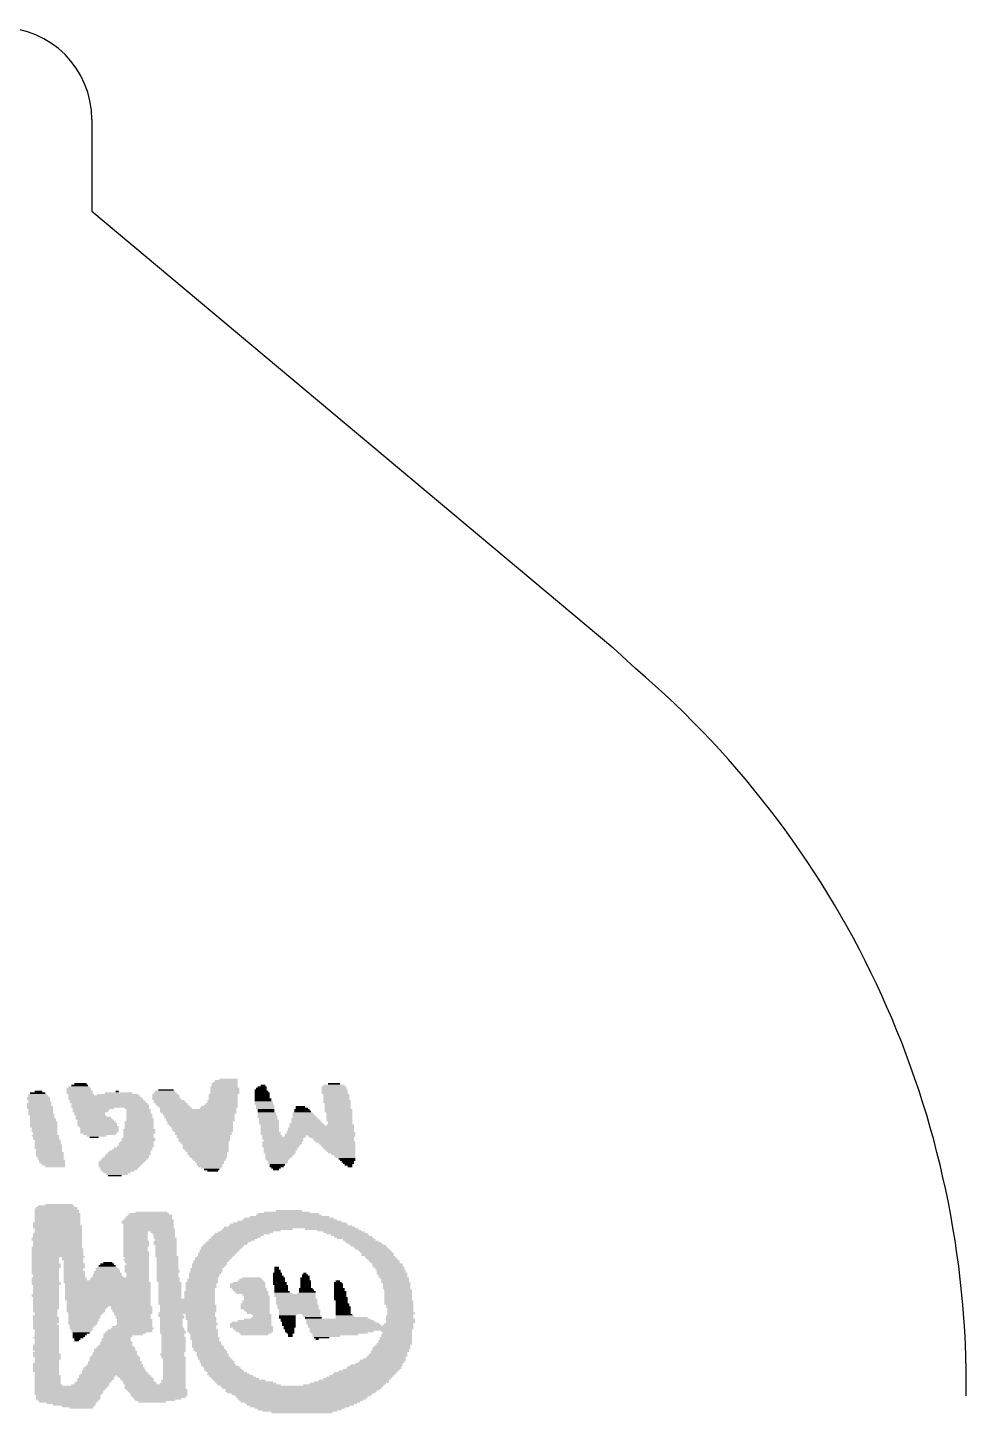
# Model space of a CAD drawing. Extents: x -26.8 to 26.8, y -41.5 to 38.1.
# Drawn here: x 0.76 to 26.77, y -0.28 to 38.1 of the extents above; entities that cross this region are included whole.
import ezdxf

# ---------------------------------------------------------------- set-up
doc = ezdxf.new("R2010")
doc.units = 0
doc.layers.add('21', color=7, linetype='CONTINUOUS')
doc.layers.add('22', color=40, linetype='CONTINUOUS')

# ---------------------------------------------------------------- blocks, each defined once
blk = doc.blocks.new('RECT')
blk.add_solid([(-0.5, -0.5), (0.5, -0.5), (-0.5, 0.5), (0.5, 0.5)])

msp = doc.modelspace()

# ---------------------------------------------------------------- linework, layer by layer
at = {"layer": '22'}
for p, q in [((2.54, 35.56), (2.54, 33.02)), ((2.54, 33.02), (16.9748, 20.9347)), ((16.9748, 20.9347), (17.6098, 20.3505))]:
    msp.add_line(p, q, dxfattribs=at)
for centre, radius, start, end in [((0, 35.56), 2.54, 0, 90), ((0.659, 0.4865), 26.1134, 359.3829, 49.5243)]:
    msp.add_arc(centre, radius, start, end, dxfattribs=at)

# ---------------------------------------------------------------- block references
at = {"layer": '21', "rotation": 180}
for p, xscale, yscale in [((2.2013, 8.8053), 0.4656, 0.0424), ((2.2225, 8.8477), 0.3388, 0.0424), ((6.223, 8.8477), 0.7198, 0.0424), ((6.223, 8.8053), 0.7198, 0.0424), ((6.2442, 8.89), 0.6774, 0.0422), ((6.2654, 8.9323), 0.635, 0.0424), ((6.3289, 8.9747), 0.508, 0.0424), ((7.2814, 8.8053), 0.127, 0.0424), ((9.2498, 8.8053), 0.5926, 0.0424), ((9.2498, 8.8477), 0.3386, 0.0424), ((1.0584, 8.4667), 0.635, 0.0424), ((1.0584, 8.4243), 0.635, 0.0424), ((1.0371, 8.5513), 0.508, 0.0424), ((1.0583, 8.509), 0.5504, 0.0422), ((1.0372, 8.5937), 0.4234, 0.0424), ((1.0583, 8.636), 0.2116, 0.0422), ((2.1802, 8.7207), 0.6774, 0.0424), ((2.1802, 8.6783), 0.6774, 0.0424), ((2.2013, 8.636), 0.7196, 0.0422), ((2.2013, 8.5937), 0.7196, 0.0424), ((2.1802, 8.763), 0.5926, 0.0422), ((2.2437, 8.5513), 0.7196, 0.0424), ((2.8787, 8.509), 1.9896, 0.0422), ((2.8999, 8.4667), 2.032, 0.0424), ((2.921, 8.4243), 2.0742, 0.0424), ((3.2596, 8.5513), 1.143, 0.0424), ((3.2809, 8.5937), 0.762, 0.0424), ((3.2385, 8.636), 0.0848, 0.0422), ((4.572, 8.5513), 0.7198, 0.0424), ((4.5931, 8.509), 0.762, 0.0422), ((4.5931, 8.4667), 0.762, 0.0424), ((4.6143, 8.4243), 0.8044, 0.0424), ((4.572, 8.5937), 0.635, 0.0424), ((4.572, 8.636), 0.5502, 0.0422), ((4.5932, 8.6783), 0.4234, 0.0424), ((6.1807, 8.5513), 0.8044, 0.0424), ((6.1807, 8.509), 0.8044, 0.0422), ((6.1807, 8.4667), 0.8044, 0.0424), ((6.1807, 8.4243), 0.8044, 0.0424), ((6.2019, 8.763), 0.762, 0.0422), ((6.223, 8.7207), 0.8042, 0.0424), ((6.223, 8.6783), 0.8042, 0.0424), ((6.223, 8.636), 0.8042, 0.0422), ((6.223, 8.5937), 0.8042, 0.0424), ((7.2178, 8.6783), 0.3386, 0.0424), ((7.239, 8.636), 0.381, 0.0422), ((7.2602, 8.5937), 0.4234, 0.0424), ((7.2602, 8.5513), 0.4234, 0.0424), ((7.2602, 8.509), 0.4234, 0.0422), ((7.2602, 8.4667), 0.4234, 0.0424), ((7.2813, 8.4243), 0.4656, 0.0424), ((7.239, 8.7207), 0.2962, 0.0424), ((7.2601, 8.763), 0.254, 0.0422), ((9.2498, 8.763), 0.6774, 0.0422), ((9.2498, 8.7207), 0.6774, 0.0424), ((9.271, 8.6783), 0.7198, 0.0424), ((9.271, 8.636), 0.7198, 0.0422), ((9.271, 8.5937), 0.7198, 0.0424), ((9.3133, 8.5513), 0.7196, 0.0424), ((9.3133, 8.509), 0.7196, 0.0422), ((9.3133, 8.4667), 0.7196, 0.0424), ((9.3133, 8.4243), 0.7196, 0.0424), ((1.0795, 8.2973), 0.6772, 0.0424), ((1.0795, 8.255), 0.6772, 0.0422), ((1.1007, 8.2127), 0.7196, 0.0424), ((1.1007, 8.1703), 0.7196, 0.0424), ((1.0795, 8.382), 0.5928, 0.0422), ((1.1006, 8.3397), 0.635, 0.0424), ((1.1218, 8.128), 0.6774, 0.0422), ((1.1218, 8.0857), 0.6774, 0.0424), ((1.1218, 8.0433), 0.6774, 0.0424), ((2.9633, 8.382), 2.0744, 0.0422), ((2.9845, 8.3397), 2.1168, 0.0424), ((3.0268, 8.2973), 2.1166, 0.0424), ((3.048, 8.255), 2.159, 0.0422), ((3.048, 8.2127), 2.159, 0.0424), ((2.5824, 8.1703), 1.143, 0.0424), ((2.5189, 8.128), 1.016, 0.0422), ((2.4977, 8.0857), 0.9736, 0.0424), ((2.4765, 8.0433), 0.8468, 0.0424), ((3.7888, 8.1703), 0.6774, 0.0424), ((3.8312, 8.128), 0.6774, 0.0422), ((3.8312, 8.0857), 0.6774, 0.0424), ((3.8312, 8.0433), 0.6774, 0.0424), ((4.6778, 8.382), 0.8466, 0.0422), ((4.699, 8.3397), 0.889, 0.0424), ((4.7414, 8.2973), 0.889, 0.0424), ((4.7836, 8.255), 0.889, 0.0422), ((4.826, 8.2127), 0.889, 0.0424), ((4.8684, 8.1703), 0.889, 0.0424), ((5.4822, 8.128), 2.1166, 0.0422), ((5.4822, 8.0857), 2.1166, 0.0424), ((5.5033, 8.0433), 2.0744, 0.0424), ((6.0325, 8.1703), 1.016, 0.0424), ((6.0749, 8.2127), 1.016, 0.0424), ((6.1172, 8.255), 0.9314, 0.0422), ((6.1384, 8.2973), 0.889, 0.0424), ((6.1595, 8.382), 0.8468, 0.0422), ((6.1595, 8.3397), 0.8468, 0.0424), ((7.2813, 8.382), 0.4656, 0.0422), ((7.3025, 8.3397), 0.508, 0.0424), ((7.3025, 8.2973), 0.508, 0.0424), ((7.3449, 8.255), 0.508, 0.0422), ((7.3449, 8.2127), 0.508, 0.0424), ((7.3449, 8.1703), 0.508, 0.0424), ((7.366, 8.128), 0.4658, 0.0422), ((7.366, 8.0857), 0.4658, 0.0424), ((7.3871, 8.0433), 0.508, 0.0424), ((8.382, 8.0433), 0.5502, 0.0424), ((8.3608, 8.128), 0.4234, 0.0422), ((8.382, 8.0857), 0.4658, 0.0424), ((8.3185, 8.2127), 0.254, 0.0424), ((8.3608, 8.1703), 0.3386, 0.0424), ((9.3345, 8.382), 0.762, 0.0422), ((9.3345, 8.3397), 0.762, 0.0424), ((9.3557, 8.2973), 0.7196, 0.0424), ((9.3557, 8.255), 0.7196, 0.0422), ((9.3557, 8.2127), 0.7196, 0.0424), ((9.3557, 8.1703), 0.7196, 0.0424), ((9.3769, 8.128), 0.762, 0.0422), ((9.3769, 8.0857), 0.762, 0.0424), ((9.398, 8.0433), 0.7198, 0.0424), ((1.143, 8.001), 0.7198, 0.0422), ((1.1642, 7.9587), 0.6774, 0.0424), ((1.1642, 7.9163), 0.6774, 0.0424), ((1.1853, 7.874), 0.7196, 0.0422), ((1.1853, 7.8317), 0.7196, 0.0424), ((1.2065, 7.7893), 0.762, 0.0424), ((1.2065, 7.747), 0.762, 0.0422), ((1.2065, 7.7047), 0.762, 0.0424), ((1.2065, 7.6623), 0.762, 0.0424), ((2.4765, 8.001), 0.8468, 0.0422), ((2.5188, 7.9587), 0.8466, 0.0424), ((2.5823, 7.9163), 0.9736, 0.0424), ((2.6035, 7.874), 1.016, 0.0422), ((2.6459, 7.8317), 1.016, 0.0424), ((2.667, 7.7893), 1.0582, 0.0424), ((2.6882, 7.747), 1.1006, 0.0422), ((2.6882, 7.7047), 1.1006, 0.0424), ((2.7305, 7.6623), 1.1008, 0.0424), ((3.8523, 7.7893), 0.8044, 0.0424), ((3.8523, 7.747), 0.8044, 0.0422), ((3.8523, 7.7047), 0.8044, 0.0424), ((3.8523, 7.6623), 0.8044, 0.0424), ((3.8523, 8.001), 0.7196, 0.0422), ((3.8523, 7.9587), 0.7196, 0.0424), ((3.8523, 7.9163), 0.7196, 0.0424), ((3.8735, 7.874), 0.762, 0.0422), ((3.8735, 7.8317), 0.762, 0.0424), ((5.5033, 8.001), 1.9896, 0.0422), ((5.5245, 7.9587), 1.9472, 0.0424), ((5.5245, 7.9163), 1.9472, 0.0424), ((5.5456, 7.874), 1.905, 0.0422), ((5.5456, 7.8317), 1.905, 0.0424), ((5.5457, 7.7893), 1.8204, 0.0424), ((5.5457, 7.747), 1.8204, 0.0422), ((5.5669, 7.7047), 1.778, 0.0424), ((5.588, 7.6623), 1.7358, 0.0424), ((7.3871, 8.001), 0.508, 0.0422), ((7.4083, 7.9587), 0.5504, 0.0424), ((7.4083, 7.9163), 0.5504, 0.0424), ((7.4295, 7.874), 0.508, 0.0422), ((7.4507, 7.8317), 0.5504, 0.0424), ((7.4507, 7.7893), 0.5504, 0.0424), ((7.4507, 7.747), 0.5504, 0.0422), ((7.4719, 7.7047), 0.508, 0.0424), ((7.4719, 7.6623), 0.508, 0.0424), ((8.4878, 7.747), 0.9314, 0.0422), ((8.509, 7.7047), 0.9738, 0.0424), ((8.9111, 7.6623), 1.778, 0.0424), ((8.4455, 7.874), 0.762, 0.0422), ((8.4667, 7.8317), 0.8044, 0.0424), ((8.4878, 7.7893), 0.8466, 0.0424), ((8.4032, 8.001), 0.5926, 0.0422), ((8.4244, 7.9587), 0.635, 0.0424), ((8.4455, 7.9163), 0.6772, 0.0424), ((9.398, 8.001), 0.7198, 0.0422), ((9.398, 7.9587), 0.7198, 0.0424), ((9.398, 7.9163), 0.7198, 0.0424), ((9.398, 7.874), 0.7198, 0.0422), ((9.398, 7.8317), 0.7198, 0.0424), ((9.4191, 7.7047), 0.762, 0.0424), ((9.4192, 7.7893), 0.6774, 0.0424), ((9.4192, 7.747), 0.6774, 0.0422), ((1.2277, 7.62), 0.7196, 0.0422), ((1.2277, 7.5777), 0.7196, 0.0424), ((1.2277, 7.5353), 0.7196, 0.0424), ((1.2489, 7.4083), 0.762, 0.0424), ((1.2488, 7.493), 0.6774, 0.0422), ((1.2488, 7.4507), 0.6774, 0.0424), ((1.27, 7.366), 0.7198, 0.0422), ((1.27, 7.3237), 0.7198, 0.0424), ((1.3123, 7.2813), 0.7196, 0.0424), ((2.7517, 7.62), 1.0584, 0.0422), ((2.7517, 7.5777), 1.0584, 0.0424), ((2.7517, 7.5353), 1.0584, 0.0424), ((2.7305, 7.493), 1.016, 0.0422), ((2.7516, 7.4507), 0.889, 0.0424), ((2.667, 7.4083), 0.5502, 0.0424), ((2.6035, 7.366), 0.254, 0.0422), ((3.8312, 7.3237), 0.9314, 0.0424), ((3.8312, 7.2813), 0.9314, 0.0424), ((3.8524, 7.5777), 0.889, 0.0424), ((3.8524, 7.5353), 0.889, 0.0424), ((3.8524, 7.493), 0.889, 0.0422), ((3.8312, 7.4507), 0.8466, 0.0424), ((3.8312, 7.4083), 0.8466, 0.0424), ((3.8312, 7.366), 0.8466, 0.0422), ((3.8523, 7.62), 0.8044, 0.0422), ((5.6092, 7.62), 1.6934, 0.0422), ((5.6092, 7.5777), 1.6934, 0.0424), ((5.6304, 7.5353), 1.651, 0.0424), ((5.6303, 7.493), 1.5664, 0.0422), ((5.6303, 7.4507), 1.5664, 0.0424), ((5.6303, 7.4083), 1.4816, 0.0424), ((5.6303, 7.366), 1.4816, 0.0422), ((5.6515, 7.3237), 1.4392, 0.0424), ((5.6515, 7.2813), 1.4392, 0.0424), ((7.4719, 7.62), 0.508, 0.0422), ((7.4719, 7.5777), 0.508, 0.0424), ((7.4719, 7.5353), 0.508, 0.0424), ((7.493, 7.493), 0.5502, 0.0422), ((7.493, 7.4507), 0.5502, 0.0424), ((7.5353, 7.4083), 0.5504, 0.0424), ((7.8528, 7.366), 1.1854, 0.0422), ((7.8316, 7.3237), 1.143, 0.0424), ((7.8528, 7.2813), 1.1006, 0.0424), ((8.8688, 7.4507), 1.9474, 0.0424), ((8.1915, 7.4083), 0.5928, 0.0424), ((8.8688, 7.5353), 1.8626, 0.0424), ((8.89, 7.493), 1.905, 0.0422), ((8.89, 7.62), 1.8202, 0.0422), ((8.89, 7.5777), 1.8202, 0.0424), ((9.1863, 7.4083), 1.3124, 0.0424), ((9.1863, 7.366), 1.2276, 0.0422), ((9.2286, 7.3237), 1.143, 0.0424), ((9.2498, 7.2813), 1.1006, 0.0424), ((1.3123, 7.239), 0.7196, 0.0422), ((1.3123, 7.1967), 0.7196, 0.0424), ((1.3335, 7.1543), 0.762, 0.0424), ((1.3335, 7.112), 0.762, 0.0422), ((1.3335, 7.0697), 0.762, 0.0424), ((1.3547, 7.0273), 0.7196, 0.0424), ((1.3547, 6.985), 0.7196, 0.0422), ((1.3759, 6.9427), 0.762, 0.0424), ((1.3759, 6.9003), 0.762, 0.0424), ((3.556, 6.9003), 1.2278, 0.0424), ((3.5772, 6.9427), 1.1854, 0.0424), ((3.5984, 6.985), 1.143, 0.0422), ((3.6618, 7.0273), 1.1006, 0.0424), ((3.683, 7.0697), 1.0582, 0.0424), ((3.7465, 7.112), 1.016, 0.0422), ((3.7677, 7.1967), 0.9736, 0.0424), ((3.7677, 7.1543), 0.9736, 0.0424), ((3.7888, 7.239), 0.9314, 0.0422), ((5.6515, 7.239), 1.3548, 0.0422), ((5.6727, 7.1967), 1.3124, 0.0424), ((5.6939, 7.1543), 1.27, 0.0424), ((5.6939, 7.112), 1.27, 0.0422), ((5.6939, 7.0697), 1.27, 0.0424), ((5.715, 7.0273), 1.2278, 0.0424), ((5.7362, 6.985), 1.1854, 0.0422), ((5.7362, 6.9427), 1.1006, 0.0424), ((5.7362, 6.9003), 1.1006, 0.0424), ((7.8105, 7.239), 1.1008, 0.0422), ((7.8105, 7.1967), 1.1008, 0.0424), ((7.7893, 7.1543), 1.0584, 0.0424), ((7.7681, 7.112), 1.016, 0.0422), ((7.7682, 7.0697), 0.9314, 0.0424), ((7.7682, 7.0273), 0.9314, 0.0424), ((7.747, 6.985), 0.889, 0.0422), ((7.747, 6.9427), 0.889, 0.0424), ((7.747, 6.9003), 0.8042, 0.0424), ((9.2922, 7.239), 1.1006, 0.0422), ((9.3345, 7.1967), 1.016, 0.0424), ((9.3557, 7.1543), 0.9736, 0.0424), ((9.3768, 7.112), 0.9314, 0.0422), ((9.398, 7.0697), 0.889, 0.0424), ((9.4192, 7.0273), 0.8466, 0.0424), ((9.4403, 6.985), 0.8044, 0.0422), ((9.4615, 6.9427), 0.762, 0.0424), ((9.5038, 6.9003), 0.6774, 0.0424), ((1.3759, 6.858), 0.762, 0.0422), ((1.397, 6.8157), 0.7198, 0.0424), ((1.397, 6.7733), 0.7198, 0.0424), ((1.4393, 6.731), 0.7196, 0.0422), ((1.4393, 6.6887), 0.7196, 0.0424), ((1.4605, 6.6463), 0.6772, 0.0424), ((1.4816, 6.604), 0.635, 0.0422), ((1.524, 6.5617), 0.5502, 0.0424), ((3.3655, 6.6887), 1.27, 0.0424), ((3.3443, 6.6463), 1.2276, 0.0424), ((3.3232, 6.604), 1.1854, 0.0422), ((3.302, 6.5617), 1.143, 0.0424), ((3.4079, 6.731), 1.27, 0.0422), ((3.302, 6.5193), 1.0582, 0.0424), ((3.4501, 6.7733), 1.27, 0.0424), ((3.4925, 6.8157), 1.27, 0.0424), ((3.5137, 6.858), 1.2276, 0.0422), ((5.7573, 6.858), 1.0584, 0.0422), ((5.7785, 6.8157), 1.016, 0.0424), ((5.7785, 6.7733), 0.9312, 0.0424), ((5.7996, 6.731), 0.889, 0.0422), ((5.7997, 6.6887), 0.8044, 0.0424), ((5.8209, 6.6463), 0.762, 0.0424), ((5.7997, 6.604), 0.7196, 0.0422), ((5.8208, 6.5617), 0.6774, 0.0424), ((5.842, 6.5193), 0.5502, 0.0424), ((7.7259, 6.858), 0.762, 0.0422), ((7.7047, 6.8157), 0.7196, 0.0424), ((7.6835, 6.7733), 0.6772, 0.0424), ((7.6835, 6.731), 0.5928, 0.0422), ((7.7047, 6.6887), 0.5504, 0.0424), ((7.6835, 6.6463), 0.508, 0.0424), ((7.6835, 6.604), 0.4232, 0.0422), ((7.6624, 6.5617), 0.381, 0.0424), ((7.6411, 6.5193), 0.254, 0.0424), ((9.5462, 6.858), 0.5926, 0.0422), ((9.5673, 6.8157), 0.5504, 0.0424), ((9.6097, 6.7733), 0.4656, 0.0424), ((9.6308, 6.731), 0.4234, 0.0422), ((9.6308, 6.6887), 0.3386, 0.0424), ((9.652, 6.6463), 0.2962, 0.0424), ((9.652, 6.604), 0.2118, 0.0422), ((9.6944, 6.5617), 0.127, 0.0424), ((3.2809, 6.477), 1.016, 0.0422), ((3.2596, 6.4347), 0.889, 0.0424), ((3.2385, 6.3923), 0.762, 0.0424), ((3.2385, 6.35), 0.5928, 0.0422), ((3.175, 6.3077), 0.381, 0.0424), ((5.8632, 6.477), 0.4234, 0.0422), ((5.8843, 6.4347), 0.2964, 0.0424), ((7.6412, 6.477), 0.1694, 0.0422), ((1.5452, 5.3763), 1.1854, 0.0424), ((1.5664, 5.4187), 1.143, 0.0424), ((1.5451, 5.461), 1.016, 0.0422), ((1.6299, 5.5033), 0.762, 0.0424), ((1.5663, 4.9953), 1.3124, 0.0424), ((1.5663, 5.334), 1.2276, 0.0422), ((1.5663, 5.2917), 1.2276, 0.0424), ((1.5875, 5.2493), 1.27, 0.0424), ((1.5875, 5.207), 1.27, 0.0422), ((1.5875, 5.1647), 1.27, 0.0424), ((1.5875, 5.1223), 1.27, 0.0424), ((1.5875, 5.08), 1.27, 0.0422), ((1.5875, 5.0377), 1.27, 0.0424), ((4.0852, 5.0377), 1.4394, 0.0424), ((4.0852, 4.9953), 1.4394, 0.0424), ((4.1064, 5.08), 1.397, 0.0422), ((4.1063, 5.1223), 1.3124, 0.0424), ((4.1275, 5.1647), 1.27, 0.0424), ((4.1487, 5.207), 1.2276, 0.0422), ((4.1275, 5.2493), 1.1008, 0.0424), ((4.191, 5.2917), 0.889, 0.0424), ((8.0222, 4.9953), 3.1326, 0.0424), ((8.0222, 5.0377), 2.8786, 0.0424), ((8.0222, 5.08), 2.6246, 0.0422), ((8.001, 5.1223), 2.4978, 0.0424), ((8.0222, 5.1647), 2.2014, 0.0424), ((8.001, 5.207), 1.8202, 0.0422), ((7.9798, 5.2493), 1.6934, 0.0424), ((7.9375, 5.2917), 1.27, 0.0424), ((8.001, 5.334), 0.7198, 0.0422), ((1.5663, 4.953), 1.3124, 0.0422), ((1.5875, 4.9107), 1.3548, 0.0424), ((1.5875, 4.8683), 1.3548, 0.0424), ((1.5875, 4.699), 1.3548, 0.0422), ((1.5875, 4.6567), 1.3548, 0.0424), ((1.5875, 4.6143), 1.3548, 0.0424), ((1.6087, 4.826), 1.3124, 0.0422), ((1.6087, 4.7837), 1.3124, 0.0424), ((1.6087, 4.7413), 1.3124, 0.0424), ((4.1064, 4.953), 1.397, 0.0422), ((4.1064, 4.9107), 1.397, 0.0424), ((4.1064, 4.8683), 1.397, 0.0424), ((4.1275, 4.826), 1.4392, 0.0422), ((4.1275, 4.7837), 1.4392, 0.0424), ((3.7465, 4.7413), 0.6772, 0.0424), ((3.7465, 4.699), 0.6772, 0.0422), ((3.7465, 4.6567), 0.6772, 0.0424), ((3.7465, 4.6143), 0.6772, 0.0424), ((4.5085, 4.7413), 0.6772, 0.0424), ((4.5296, 4.699), 0.635, 0.0422), ((4.5508, 4.6567), 0.5926, 0.0424), ((4.5508, 4.6143), 0.5926, 0.0424), ((6.5405, 4.6143), 1.3548, 0.0424), ((6.604, 4.6567), 1.397, 0.0424), ((6.7099, 4.699), 1.524, 0.0422), ((6.7945, 4.7413), 1.524, 0.0424), ((6.9426, 4.7837), 1.651, 0.0424), ((7.1332, 4.826), 1.9474, 0.0422), ((8.0222, 4.8683), 3.6406, 0.0424), ((8.0434, 4.9107), 3.429, 0.0424), ((8.001, 4.953), 3.2598, 0.0422), ((9.1863, 4.826), 1.4816, 0.0422), ((9.398, 4.7837), 1.2278, 0.0424), ((9.525, 4.7413), 1.143, 0.0424), ((9.6096, 4.699), 1.143, 0.0422), ((9.6943, 4.6567), 1.0584, 0.0424), ((9.779, 4.6143), 1.0582, 0.0424), ((1.5664, 4.572), 1.397, 0.0422), ((1.5664, 4.5297), 1.397, 0.0424), ((1.5664, 4.318), 1.397, 0.0422), ((1.5875, 4.2757), 1.4392, 0.0424), ((1.5875, 4.2333), 1.4392, 0.0424), ((1.5875, 4.4873), 1.3548, 0.0424), ((1.5875, 4.445), 1.3548, 0.0422), ((1.5875, 4.4027), 1.3548, 0.0424), ((1.5875, 4.3603), 1.3548, 0.0424), ((3.7465, 4.572), 0.6772, 0.0422), ((3.7465, 4.5297), 0.6772, 0.0424), ((3.7677, 4.4873), 0.7196, 0.0424), ((3.7677, 4.445), 0.7196, 0.0422), ((3.7677, 4.4027), 0.7196, 0.0424), ((3.7677, 4.3603), 0.7196, 0.0424), ((3.7465, 4.318), 0.6772, 0.0422), ((3.7465, 4.2757), 0.6772, 0.0424), ((3.7465, 4.2333), 0.6772, 0.0424), ((4.572, 4.572), 0.635, 0.0422), ((4.572, 4.4873), 0.635, 0.0424), ((4.572, 4.445), 0.635, 0.0422), ((4.572, 4.4027), 0.635, 0.0424), ((4.5932, 4.5297), 0.5926, 0.0424), ((4.5932, 4.3603), 0.5926, 0.0424), ((4.5932, 4.318), 0.5926, 0.0422), ((4.5932, 4.2757), 0.5926, 0.0424), ((4.5932, 4.2333), 0.5926, 0.0424), ((6.0748, 4.2333), 1.1006, 0.0424), ((6.1384, 4.318), 1.143, 0.0422), ((6.1172, 4.2757), 1.1006, 0.0424), ((6.1806, 4.3603), 1.143, 0.0424), ((6.2442, 4.4027), 1.1854, 0.0424), ((6.2865, 4.445), 1.1852, 0.0422), ((6.35, 4.4873), 1.2278, 0.0424), ((6.4135, 4.5297), 1.27, 0.0424), ((6.477, 4.572), 1.3122, 0.0422), ((9.8425, 4.572), 1.016, 0.0422), ((9.9484, 4.5297), 0.889, 0.0424), ((10.0118, 4.4873), 0.9314, 0.0424), ((10.0753, 4.445), 0.9736, 0.0422), ((10.1388, 4.4027), 0.9314, 0.0424), ((10.2023, 4.3603), 0.9736, 0.0424), ((10.2658, 4.318), 0.9314, 0.0422), ((10.3082, 4.2757), 0.9314, 0.0424), ((10.3716, 4.2333), 0.889, 0.0424), ((1.5875, 4.191), 1.4392, 0.0422), ((1.5875, 4.1487), 1.4392, 0.0424), ((1.5875, 4.1063), 1.4392, 0.0424), ((1.6087, 4.064), 1.4816, 0.0422), ((1.2489, 4.0217), 0.762, 0.0424), ((1.2489, 3.9793), 0.762, 0.0424), ((1.2489, 3.937), 0.762, 0.0422), ((1.2489, 3.8947), 0.762, 0.0424), ((1.27, 3.8523), 0.8042, 0.0424), ((2.0108, 4.0217), 0.5926, 0.0424), ((2.0108, 3.9793), 0.5926, 0.0424), ((2.032, 3.937), 0.5502, 0.0422), ((2.032, 3.8947), 0.5502, 0.0424), ((2.0532, 3.8523), 0.5926, 0.0424), ((2.9634, 3.8523), 0.381, 0.0424), ((2.9845, 3.8947), 0.254, 0.0424), ((3.7677, 4.191), 0.7196, 0.0422), ((3.7677, 4.1487), 0.7196, 0.0424), ((3.7677, 4.1063), 0.7196, 0.0424), ((3.7677, 4.064), 0.7196, 0.0422), ((3.7677, 3.9793), 0.7196, 0.0424), ((3.7888, 4.0217), 0.6774, 0.0424), ((3.7888, 3.937), 0.6774, 0.0422), ((3.7888, 3.8947), 0.6774, 0.0424), ((3.81, 3.8523), 0.635, 0.0424), ((4.5932, 4.191), 0.5926, 0.0422), ((4.5932, 4.1487), 0.5926, 0.0424), ((4.5932, 4.1063), 0.5926, 0.0424), ((4.6144, 4.064), 0.635, 0.0422), ((4.6355, 4.0217), 0.5928, 0.0424), ((4.6355, 3.9793), 0.5928, 0.0424), ((4.6355, 3.937), 0.5928, 0.0422), ((4.6355, 3.8947), 0.5928, 0.0424), ((4.6355, 3.8523), 0.5928, 0.0424), ((5.7997, 3.8523), 0.9736, 0.0424), ((5.842, 3.937), 0.9738, 0.0422), ((5.8208, 3.8947), 0.9314, 0.0424), ((5.9055, 4.0217), 1.016, 0.0424), ((5.8843, 3.9793), 0.9736, 0.0424), ((5.9479, 4.064), 1.016, 0.0422), ((6.0113, 4.1487), 1.0584, 0.0424), ((5.9901, 4.1063), 1.016, 0.0424), ((6.0537, 4.191), 1.0584, 0.0422), ((10.414, 4.191), 0.889, 0.0422), ((10.4564, 4.1487), 0.889, 0.0424), ((10.4564, 4.1063), 0.889, 0.0424), ((10.5198, 4.064), 0.8466, 0.0422), ((10.5622, 4.0217), 0.8466, 0.0424), ((10.6045, 3.9793), 0.8468, 0.0424), ((10.6468, 3.937), 0.8466, 0.0422), ((10.668, 3.8947), 0.8042, 0.0424), ((10.7315, 3.8523), 0.8468, 0.0424), ((1.27, 3.81), 0.8042, 0.0422), ((1.27, 3.7677), 0.8042, 0.0424), ((1.2489, 3.7253), 0.762, 0.0424), ((1.2489, 3.683), 0.762, 0.0422), ((1.2489, 3.6407), 0.762, 0.0424), ((1.2489, 3.5983), 0.762, 0.0424), ((1.2489, 3.4713), 0.762, 0.0424), ((1.27, 3.556), 0.7198, 0.0422), ((1.27, 3.5137), 0.7198, 0.0424), ((2.0532, 3.81), 0.5926, 0.0422), ((2.0532, 3.7677), 0.5926, 0.0424), ((2.032, 3.7253), 0.5502, 0.0424), ((2.032, 3.683), 0.5502, 0.0422), ((2.0532, 3.6407), 0.5926, 0.0424), ((2.0532, 3.5983), 0.5926, 0.0424), ((2.0532, 3.556), 0.5926, 0.0422), ((2.0532, 3.5137), 0.5926, 0.0424), ((2.0744, 3.4713), 0.635, 0.0424), ((3.3232, 3.4713), 1.6086, 0.0424), ((2.9633, 3.556), 0.8044, 0.0422), ((2.9845, 3.5137), 0.8468, 0.0424), ((2.9633, 3.6407), 0.7196, 0.0424), ((2.9845, 3.5983), 0.762, 0.0424), ((2.9634, 3.7253), 0.635, 0.0424), ((2.9845, 3.683), 0.6772, 0.0422), ((2.9633, 3.7677), 0.5504, 0.0424), ((2.9633, 3.81), 0.4656, 0.0422), ((3.7888, 3.81), 0.6774, 0.0422), ((3.7888, 3.7677), 0.6774, 0.0424), ((3.7888, 3.7253), 0.6774, 0.0424), ((3.7888, 3.683), 0.6774, 0.0422), ((3.7888, 3.6407), 0.6774, 0.0424), ((3.81, 3.5983), 0.635, 0.0424), ((3.81, 3.556), 0.635, 0.0422), ((3.81, 3.5137), 0.635, 0.0424), ((4.6355, 3.81), 0.5928, 0.0422), ((4.6355, 3.7677), 0.5928, 0.0424), ((4.6355, 3.7253), 0.5928, 0.0424), ((4.6566, 3.683), 0.635, 0.0422), ((4.6566, 3.6407), 0.635, 0.0424), ((4.6355, 3.5983), 0.5928, 0.0424), ((4.6355, 3.556), 0.5928, 0.0422), ((4.6355, 3.5137), 0.5928, 0.0424), ((4.6566, 3.4713), 0.635, 0.0424), ((5.6726, 3.5983), 0.889, 0.0424), ((5.6515, 3.556), 0.8468, 0.0422), ((5.6515, 3.5137), 0.8468, 0.0424), ((5.6303, 3.4713), 0.8044, 0.0424), ((5.715, 3.7253), 0.889, 0.0424), ((5.715, 3.683), 0.889, 0.0422), ((5.715, 3.6407), 0.889, 0.0424), ((5.7785, 3.81), 0.9312, 0.0422), ((5.7574, 3.7677), 0.889, 0.0424), ((6.9639, 3.4713), 0.508, 0.0424), ((7.6835, 3.5983), 0.254, 0.0424), ((7.6835, 3.556), 0.254, 0.0422), ((7.7047, 3.5137), 0.2964, 0.0424), ((7.7258, 3.4713), 0.3386, 0.0424), ((7.6624, 3.7677), 0.127, 0.0424), ((7.6624, 3.7253), 0.127, 0.0424), ((7.6835, 3.683), 0.1692, 0.0422), ((7.6835, 3.6407), 0.1692, 0.0424), ((8.4455, 3.4713), 0.254, 0.0424), ((8.4455, 3.556), 0.1692, 0.0422), ((8.4667, 3.5137), 0.2116, 0.0424), ((8.4455, 3.5983), 0.0848, 0.0424), ((10.7315, 3.81), 0.8468, 0.0422), ((10.7738, 3.7677), 0.8466, 0.0424), ((10.795, 3.7253), 0.8042, 0.0424), ((10.8373, 3.683), 0.8044, 0.0422), ((10.8373, 3.6407), 0.8044, 0.0424), ((10.8585, 3.5983), 0.8468, 0.0424), ((10.8797, 3.556), 0.8044, 0.0422), ((10.8797, 3.5137), 0.8044, 0.0424), ((10.922, 3.4713), 0.8042, 0.0424), ((1.2489, 3.429), 0.762, 0.0422), ((1.2489, 3.3867), 0.762, 0.0424), ((1.27, 3.3443), 0.8042, 0.0424), ((1.27, 3.302), 0.8042, 0.0422), ((1.27, 3.2597), 0.7198, 0.0424), ((1.27, 3.2173), 0.7198, 0.0424), ((1.27, 3.175), 0.7198, 0.0422), ((1.27, 3.1327), 0.7198, 0.0424), ((1.27, 3.0903), 0.7198, 0.0424), ((2.0744, 3.429), 0.635, 0.0422), ((2.9422, 3.3867), 2.3706, 0.0424), ((2.9634, 3.3443), 2.413, 0.0424), ((2.9845, 3.302), 2.3708, 0.0422), ((2.9845, 3.2597), 2.3708, 0.0424), ((2.9845, 3.2173), 2.3708, 0.0424), ((2.9845, 3.175), 2.3708, 0.0422), ((2.9845, 3.1327), 2.3708, 0.0424), ((2.9845, 3.0903), 2.3708, 0.0424), ((3.302, 3.429), 1.651, 0.0422), ((4.6566, 3.429), 0.635, 0.0422), ((4.6566, 3.3867), 0.635, 0.0424), ((4.699, 3.3443), 0.635, 0.0424), ((4.699, 3.302), 0.635, 0.0422), ((4.699, 3.2597), 0.635, 0.0424), ((4.699, 3.2173), 0.635, 0.0424), ((4.699, 3.175), 0.635, 0.0422), ((4.699, 3.1327), 0.635, 0.0424), ((4.699, 3.0903), 0.635, 0.0424), ((5.5245, 3.0903), 0.8468, 0.0424), ((5.588, 3.3443), 0.889, 0.0424), ((5.5668, 3.302), 0.8466, 0.0422), ((5.5668, 3.2597), 0.8466, 0.0424), ((5.5668, 3.2173), 0.8466, 0.0424), ((5.5457, 3.175), 0.8044, 0.0422), ((5.5457, 3.1327), 0.8044, 0.0424), ((5.6092, 3.429), 0.8466, 0.0422), ((5.6092, 3.3867), 0.8466, 0.0424), ((6.858, 3.302), 0.9738, 0.0422), ((6.858, 3.2597), 0.9738, 0.0424), ((6.858, 3.2173), 0.9738, 0.0424), ((6.9003, 3.175), 0.9736, 0.0422), ((6.9004, 3.3443), 0.889, 0.0424), ((6.9215, 3.1327), 0.9312, 0.0424), ((6.9638, 3.0903), 0.9314, 0.0424), ((6.9427, 3.3867), 0.7196, 0.0424), ((6.9426, 3.429), 0.635, 0.0422), ((7.7258, 3.429), 0.3386, 0.0422), ((7.7258, 3.3867), 0.3386, 0.0424), ((7.747, 3.3443), 0.381, 0.0424), ((7.747, 3.302), 0.381, 0.0422), ((7.7894, 3.2597), 0.381, 0.0424), ((7.7894, 3.2173), 0.381, 0.0424), ((7.7894, 3.175), 0.381, 0.0422), ((7.7894, 3.1327), 0.381, 0.0424), ((7.8105, 3.0903), 0.4232, 0.0424), ((8.4666, 3.175), 0.381, 0.0422), ((8.4878, 3.1327), 0.4234, 0.0424), ((8.509, 3.0903), 0.4658, 0.0424), ((8.4455, 3.429), 0.254, 0.0422), ((8.4667, 3.3867), 0.2964, 0.0424), ((8.4667, 3.3443), 0.2964, 0.0424), ((8.4667, 3.302), 0.2964, 0.0422), ((8.4667, 3.2597), 0.2964, 0.0424), ((8.4667, 3.2173), 0.2964, 0.0424), ((9.3557, 3.3443), 0.2116, 0.0424), ((9.3769, 3.302), 0.254, 0.0422), ((9.3769, 3.2597), 0.254, 0.0424), ((9.3769, 3.2173), 0.254, 0.0424), ((9.398, 3.175), 0.2962, 0.0422), ((9.398, 3.1327), 0.2962, 0.0424), ((9.4192, 3.0903), 0.3386, 0.0424), ((9.3556, 3.3867), 0.127, 0.0424), ((10.9431, 3.429), 0.762, 0.0422), ((10.9431, 3.3867), 0.762, 0.0424), ((10.9643, 3.3443), 0.8044, 0.0424), ((10.9855, 3.302), 0.762, 0.0422), ((10.9855, 3.2597), 0.762, 0.0424), ((10.9855, 3.2173), 0.762, 0.0424), ((10.9855, 3.175), 0.762, 0.0422), ((11.0279, 3.1327), 0.762, 0.0424), ((11.0279, 3.0903), 0.762, 0.0424), ((1.2489, 3.0057), 0.762, 0.0424), ((1.2489, 2.9633), 0.762, 0.0424), ((1.27, 3.048), 0.7198, 0.0422), ((1.27, 2.921), 0.7198, 0.0422), ((1.27, 2.8787), 0.7198, 0.0424), ((1.27, 2.8363), 0.7198, 0.0424), ((1.27, 2.794), 0.7198, 0.0422), ((1.27, 2.7517), 0.7198, 0.0424), ((1.27, 2.7093), 0.7198, 0.0424), ((1.27, 2.667), 0.7198, 0.0422), ((2.9845, 3.048), 2.3708, 0.0422), ((2.9845, 3.0057), 2.3708, 0.0424), ((2.9845, 2.9633), 2.3708, 0.0424), ((2.9845, 2.921), 2.3708, 0.0422), ((2.9845, 2.8787), 2.3708, 0.0424), ((3.0057, 2.8363), 2.3284, 0.0424), ((3.0057, 2.794), 2.3284, 0.0422), ((3.0057, 2.7517), 2.3284, 0.0424), ((3.0057, 2.7093), 2.3284, 0.0424), ((2.413, 2.667), 1.143, 0.0422), ((3.6406, 2.667), 1.143, 0.0422), ((4.699, 3.048), 0.635, 0.0422), ((4.699, 3.0057), 0.635, 0.0424), ((4.699, 2.9633), 0.635, 0.0424), ((4.699, 2.921), 0.635, 0.0422), ((5.1647, 2.8787), 1.5664, 0.0424), ((5.1647, 2.8363), 1.5664, 0.0424), ((5.1647, 2.794), 1.5664, 0.0422), ((5.1647, 2.7517), 1.5664, 0.0424), ((5.207, 2.7093), 1.5662, 0.0424), ((5.207, 2.667), 1.5662, 0.0422), ((5.5245, 3.048), 0.8468, 0.0422), ((5.5245, 3.0057), 0.8468, 0.0424), ((5.5245, 2.9633), 0.8468, 0.0424), ((5.5245, 2.921), 0.8468, 0.0422), ((6.985, 3.048), 0.889, 0.0422), ((7.0697, 2.7517), 0.8044, 0.0424), ((7.0697, 2.7093), 0.8044, 0.0424), ((7.0697, 2.667), 0.8044, 0.0422), ((7.0697, 3.0057), 0.7196, 0.0424), ((7.0909, 2.8363), 0.762, 0.0424), ((7.0909, 2.794), 0.762, 0.0422), ((7.112, 2.9633), 0.7198, 0.0424), ((7.112, 2.921), 0.7198, 0.0422), ((7.112, 2.8787), 0.7198, 0.0424), ((7.8529, 3.048), 0.508, 0.0422), ((8.1704, 3.0057), 1.143, 0.0424), ((8.1704, 2.9633), 1.143, 0.0424), ((8.1915, 2.921), 1.1008, 0.0422), ((8.2126, 2.8787), 1.143, 0.0424), ((8.2126, 2.8363), 1.143, 0.0424), ((8.2126, 2.794), 1.143, 0.0422), ((8.2126, 2.7517), 1.143, 0.0424), ((8.255, 2.7093), 1.143, 0.0424), ((8.255, 2.667), 1.143, 0.0422), ((8.4879, 3.048), 0.508, 0.0422), ((9.4192, 3.048), 0.3386, 0.0422), ((9.4192, 3.0057), 0.3386, 0.0424), ((9.4192, 2.9633), 0.3386, 0.0424), ((9.4404, 2.921), 0.381, 0.0422), ((9.4404, 2.8787), 0.381, 0.0424), ((9.4615, 2.8363), 0.3388, 0.0424), ((9.4615, 2.794), 0.3388, 0.0422), ((9.4826, 2.7517), 0.381, 0.0424), ((9.4826, 2.7093), 0.381, 0.0424), ((9.5038, 2.667), 0.4234, 0.0422), ((11.0279, 3.048), 0.762, 0.0422), ((11.0279, 3.0057), 0.762, 0.0424), ((11.0279, 2.9633), 0.762, 0.0424), ((11.0279, 2.921), 0.762, 0.0422), ((11.0279, 2.8787), 0.762, 0.0424), ((11.049, 2.8363), 0.8042, 0.0424), ((11.049, 2.794), 0.8042, 0.0422), ((11.049, 2.7517), 0.8042, 0.0424), ((11.0701, 2.7093), 0.762, 0.0424), ((11.0701, 2.667), 0.762, 0.0422), ((1.27, 2.6247), 0.7198, 0.0424), ((1.2488, 2.5823), 0.6774, 0.0424), ((1.2488, 2.54), 0.6774, 0.0422), ((1.2488, 2.413), 0.6774, 0.0422), ((1.27, 2.3707), 0.7198, 0.0424), ((1.27, 2.3283), 0.7198, 0.0424), ((1.27, 2.286), 0.7198, 0.0422), ((1.27, 2.4977), 0.635, 0.0424), ((1.27, 2.4553), 0.635, 0.0424), ((2.3918, 2.6247), 1.1006, 0.0424), ((2.3707, 2.5823), 1.0584, 0.0424), ((2.3707, 2.54), 1.0584, 0.0422), ((2.3707, 2.4977), 0.9736, 0.0424), ((2.3495, 2.4553), 0.9312, 0.0424), ((2.3284, 2.413), 0.889, 0.0422), ((2.3284, 2.3707), 0.889, 0.0424), ((2.3072, 2.3283), 0.8466, 0.0424), ((2.3072, 2.286), 0.8466, 0.0422), ((3.6406, 2.6247), 1.143, 0.0424), ((3.6618, 2.5823), 1.1006, 0.0424), ((3.6618, 2.54), 1.1006, 0.0422), ((3.683, 2.4977), 1.0582, 0.0424), ((3.6619, 2.4553), 1.016, 0.0424), ((3.683, 2.413), 0.9738, 0.0422), ((3.683, 2.3707), 0.9738, 0.0424), ((3.7253, 2.3283), 0.9736, 0.0424), ((3.7253, 2.286), 0.9736, 0.0422), ((5.1647, 2.4977), 1.5664, 0.0424), ((4.7202, 2.4553), 0.6774, 0.0424), ((4.7413, 2.413), 0.7196, 0.0422), ((5.207, 2.6247), 1.5662, 0.0424), ((5.207, 2.5823), 1.5662, 0.0424), ((5.207, 2.54), 1.5662, 0.0422), ((4.7625, 2.3707), 0.6772, 0.0424), ((4.7414, 2.3283), 0.635, 0.0424), ((4.7414, 2.286), 0.635, 0.0422), ((5.5457, 2.4553), 0.8044, 0.0424), ((5.5457, 2.413), 0.8044, 0.0422), ((5.5668, 2.3707), 0.8466, 0.0424), ((5.5668, 2.3283), 0.8466, 0.0424), ((5.588, 2.286), 0.8042, 0.0422), ((7.0485, 2.286), 0.9312, 0.0422), ((7.0697, 2.6247), 0.8044, 0.0424), ((7.112, 2.5823), 0.7198, 0.0424), ((7.1331, 2.3283), 0.762, 0.0424), ((7.1332, 2.54), 0.6774, 0.0422), ((7.1544, 2.4977), 0.635, 0.0424), ((7.239, 2.4553), 0.5502, 0.0424), ((7.239, 2.3707), 0.5502, 0.0424), ((7.2601, 2.413), 0.508, 0.0422), ((8.255, 2.6247), 1.143, 0.0424), ((8.2974, 2.5823), 1.143, 0.0424), ((8.2974, 2.54), 1.143, 0.0422), ((8.2974, 2.4977), 1.143, 0.0424), ((7.9799, 2.4553), 0.508, 0.0424), ((7.9587, 2.413), 0.4656, 0.0422), ((7.9587, 2.3707), 0.4656, 0.0424), ((7.9798, 2.3283), 0.4234, 0.0424), ((7.9798, 2.286), 0.4234, 0.0422), ((8.6149, 2.4553), 0.508, 0.0424), ((8.6571, 2.413), 0.508, 0.0422), ((8.6783, 2.3707), 0.4656, 0.0424), ((9.3557, 2.3283), 1.8204, 0.0424), ((9.4192, 2.286), 1.8626, 0.0422), ((9.5038, 2.6247), 0.4234, 0.0424), ((9.5038, 2.5823), 0.4234, 0.0424), ((9.5038, 2.54), 0.4234, 0.0422), ((9.5038, 2.4977), 0.4234, 0.0424), ((9.525, 2.4553), 0.4658, 0.0424), ((9.5461, 2.413), 0.508, 0.0422), ((9.7366, 2.3707), 0.889, 0.0424), ((11.0701, 2.413), 0.762, 0.0422), ((11.0701, 2.3707), 0.762, 0.0424), ((11.0913, 2.3283), 0.8044, 0.0424), ((11.0913, 2.286), 0.8044, 0.0422), ((11.0913, 2.6247), 0.7196, 0.0424), ((11.0913, 2.5823), 0.7196, 0.0424), ((11.0913, 2.54), 0.7196, 0.0422), ((11.1125, 2.4977), 0.762, 0.0424), ((11.0913, 2.4553), 0.7196, 0.0424), ((1.27, 2.2437), 0.7198, 0.0424), ((1.2488, 2.2013), 0.6774, 0.0424), ((1.27, 2.159), 0.7198, 0.0422), ((1.27, 2.1167), 0.7198, 0.0424), ((1.27, 2.0743), 0.7198, 0.0424), ((1.2912, 2.032), 0.6774, 0.0422), ((1.2912, 1.9897), 0.6774, 0.0424), ((1.2912, 1.9473), 0.6774, 0.0424), ((1.2912, 1.905), 0.6774, 0.0422), ((2.286, 2.2437), 0.8042, 0.0424), ((2.286, 2.2013), 0.8042, 0.0424), ((2.286, 2.159), 0.7198, 0.0422), ((2.2648, 2.1167), 0.6774, 0.0424), ((2.2436, 2.0743), 0.635, 0.0424), ((2.2648, 2.032), 0.5926, 0.0422), ((2.2437, 1.9897), 0.5504, 0.0424), ((2.2437, 1.9473), 0.4656, 0.0424), ((2.2014, 1.905), 0.381, 0.0422), ((3.4078, 1.905), 1.1006, 0.0422), ((3.4714, 1.9473), 1.143, 0.0424), ((3.5771, 1.9897), 1.27, 0.0424), ((3.5983, 2.032), 1.2276, 0.0422), ((3.6618, 2.0743), 1.1854, 0.0424), ((3.6618, 2.1167), 1.1006, 0.0424), ((3.7041, 2.159), 1.016, 0.0422), ((3.7253, 2.2437), 0.9736, 0.0424), ((3.7253, 2.2013), 0.9736, 0.0424), ((4.7414, 2.2437), 0.635, 0.0424), ((4.7414, 2.2013), 0.635, 0.0424), ((4.7414, 2.159), 0.635, 0.0422), ((4.7414, 2.1167), 0.635, 0.0424), ((4.7625, 2.0743), 0.6772, 0.0424), ((4.7625, 2.032), 0.6772, 0.0422), ((4.7837, 1.9897), 0.7196, 0.0424), ((4.7837, 1.9473), 0.7196, 0.0424), ((4.7836, 1.905), 0.635, 0.0422), ((5.588, 2.2437), 0.8042, 0.0424), ((5.6092, 2.2013), 0.8466, 0.0424), ((5.588, 2.159), 0.8042, 0.0422), ((5.588, 2.1167), 0.8042, 0.0424), ((5.588, 2.0743), 0.8042, 0.0424), ((5.6092, 2.032), 0.8466, 0.0422), ((5.6092, 1.9897), 0.8466, 0.0424), ((5.6303, 1.9473), 0.8044, 0.0424), ((5.6515, 1.905), 0.762, 0.0422), ((6.9426, 2.2013), 1.143, 0.0424), ((6.9426, 2.159), 1.143, 0.0422), ((6.9638, 2.1167), 1.1854, 0.0424), ((6.9638, 2.2437), 1.1006, 0.0424), ((7.0062, 2.0743), 1.1006, 0.0424), ((7.0273, 2.032), 1.0584, 0.0422), ((7.0485, 1.9897), 1.016, 0.0424), ((7.0696, 1.9473), 0.889, 0.0424), ((7.0485, 1.905), 0.762, 0.0422), ((8.001, 2.2437), 0.381, 0.0424), ((8.001, 2.2013), 0.381, 0.0424), ((8.001, 2.159), 0.381, 0.0422), ((8.0222, 2.1167), 0.3386, 0.0424), ((8.001, 2.0743), 0.2962, 0.0424), ((8.0221, 2.032), 0.254, 0.0422), ((8.0221, 1.9897), 0.254, 0.0424), ((8.0433, 1.9473), 0.2116, 0.0424), ((8.0434, 1.905), 0.127, 0.0422), ((9.4615, 2.2437), 1.9472, 0.0424), ((9.5039, 2.2013), 2.032, 0.0424), ((9.5461, 2.159), 2.032, 0.0422), ((9.9906, 2.1167), 2.921, 0.0424), ((10.0118, 2.0743), 2.8786, 0.0424), ((9.9907, 2.032), 2.8364, 0.0422), ((9.4615, 1.9897), 1.778, 0.0424), ((9.398, 1.9473), 1.5662, 0.0424), ((9.2921, 1.905), 1.27, 0.0422), ((10.9855, 1.9897), 0.8468, 0.0424), ((10.9855, 1.905), 0.8468, 0.0422), ((11.0278, 2.159), 0.8466, 0.0422), ((11.0067, 1.9473), 0.8044, 0.0424), ((11.049, 2.2013), 0.8042, 0.0424), ((11.0913, 2.2437), 0.8044, 0.0424), ((1.27, 1.8203), 0.7198, 0.0424), ((1.27, 1.6087), 0.7198, 0.0424), ((1.27, 1.5663), 0.7198, 0.0424), ((1.27, 1.524), 0.7198, 0.0422), ((1.2912, 1.8627), 0.6774, 0.0424), ((1.2912, 1.778), 0.6774, 0.0422), ((1.2912, 1.7357), 0.6774, 0.0424), ((1.2912, 1.6933), 0.6774, 0.0424), ((1.2912, 1.651), 0.6774, 0.0422), ((2.1802, 1.8627), 0.3386, 0.0424), ((2.159, 1.8203), 0.2962, 0.0424), ((2.1378, 1.778), 0.1694, 0.0422), ((2.1166, 1.7357), 0.127, 0.0424), ((3.1962, 1.524), 1.1006, 0.0422), ((3.1961, 1.5663), 1.016, 0.0424), ((3.1962, 1.6087), 0.9314, 0.0424), ((3.2174, 1.6933), 0.889, 0.0424), ((3.2174, 1.651), 0.889, 0.0422), ((3.2173, 1.778), 0.8044, 0.0422), ((3.2173, 1.7357), 0.8044, 0.0424), ((3.2597, 1.8627), 0.8044, 0.0424), ((3.2385, 1.8203), 0.762, 0.0424), ((4.7836, 1.8627), 0.635, 0.0424), ((4.8048, 1.8203), 0.6774, 0.0424), ((4.8048, 1.778), 0.6774, 0.0422), ((4.8048, 1.7357), 0.6774, 0.0424), ((4.8048, 1.6933), 0.6774, 0.0424), ((4.8048, 1.651), 0.6774, 0.0422), ((4.8048, 1.6087), 0.6774, 0.0424), ((4.8048, 1.5663), 0.6774, 0.0424), ((4.8048, 1.524), 0.6774, 0.0422), ((5.6515, 1.8627), 0.762, 0.0424), ((5.6727, 1.8203), 0.8044, 0.0424), ((5.6727, 1.778), 0.8044, 0.0422), ((5.6939, 1.7357), 0.762, 0.0424), ((5.715, 1.6933), 0.8042, 0.0424), ((5.715, 1.651), 0.8042, 0.0422), ((5.7362, 1.6087), 0.8466, 0.0424), ((5.7574, 1.5663), 0.889, 0.0424), ((5.7785, 1.524), 0.8468, 0.0422), ((8.0434, 1.8627), 0.127, 0.0424), ((9.0381, 1.8627), 0.762, 0.0424), ((8.9112, 1.8203), 0.4234, 0.0424), ((8.7842, 1.778), 0.0846, 0.0422), ((10.8373, 1.524), 1.0584, 0.0422), ((10.8585, 1.5663), 1.016, 0.0424), ((10.8797, 1.6087), 0.9736, 0.0424), ((10.922, 1.651), 0.9738, 0.0422), ((10.9432, 1.7357), 0.9314, 0.0424), ((10.9432, 1.6933), 0.9314, 0.0424), ((10.9644, 1.8203), 0.889, 0.0424), ((10.9644, 1.778), 0.889, 0.0422), ((10.9855, 1.8627), 0.8468, 0.0424), ((1.27, 1.4817), 0.7198, 0.0424), ((1.27, 1.397), 0.7198, 0.0422), ((1.2911, 1.3547), 0.762, 0.0424), ((1.2911, 1.3123), 0.762, 0.0424), ((1.2912, 1.4393), 0.6774, 0.0424), ((1.3123, 1.27), 0.7196, 0.0422), ((1.3123, 1.2277), 0.7196, 0.0424), ((1.2912, 1.1853), 0.6774, 0.0424), ((1.2912, 1.143), 0.6774, 0.0422), ((3.175, 1.143), 1.4818, 0.0422), ((3.175, 1.27), 1.397, 0.0422), ((3.175, 1.2277), 1.397, 0.0424), ((3.175, 1.1853), 1.397, 0.0424), ((3.175, 1.3123), 1.3122, 0.0424), ((3.175, 1.397), 1.2278, 0.0422), ((3.175, 1.3547), 1.2278, 0.0424), ((3.175, 1.4817), 1.143, 0.0424), ((3.1962, 1.4393), 1.1854, 0.0424), ((4.7625, 1.3547), 0.6772, 0.0424), ((4.8048, 1.4817), 0.6774, 0.0424), ((4.8048, 1.4393), 0.6774, 0.0424), ((4.7836, 1.397), 0.635, 0.0422), ((4.7836, 1.3123), 0.635, 0.0424), ((4.8048, 1.27), 0.6774, 0.0422), ((4.826, 1.2277), 0.635, 0.0424), ((4.826, 1.1853), 0.635, 0.0424), ((4.826, 1.143), 0.635, 0.0422), ((5.7996, 1.4817), 0.889, 0.0424), ((5.842, 1.4393), 0.889, 0.0424), ((5.8632, 1.397), 0.8466, 0.0422), ((5.8844, 1.3547), 0.889, 0.0424), ((5.8844, 1.3123), 0.889, 0.0424), ((5.9266, 1.27), 0.889, 0.0422), ((5.9478, 1.2277), 0.9314, 0.0424), ((5.9902, 1.1853), 0.9314, 0.0424), ((6.0113, 1.143), 0.9736, 0.0422), ((10.5621, 1.143), 1.27, 0.0422), ((10.6045, 1.1853), 1.27, 0.0424), ((10.6468, 1.2277), 1.1854, 0.0424), ((10.6892, 1.27), 1.1006, 0.0422), ((10.7315, 1.3123), 1.1008, 0.0424), ((10.7527, 1.3547), 1.0584, 0.0424), ((10.795, 1.4393), 1.0582, 0.0424), ((10.7739, 1.397), 1.016, 0.0422), ((10.8161, 1.4817), 1.016, 0.0424), ((1.27, 1.1007), 0.7198, 0.0424), ((1.27, 1.0583), 0.7198, 0.0424), ((1.27, 1.016), 0.7198, 0.0422), ((1.27, 0.9737), 0.7198, 0.0424), ((1.27, 0.9313), 0.7198, 0.0424), ((1.27, 0.889), 0.7198, 0.0422), ((1.2912, 0.8467), 0.6774, 0.0424), ((1.2912, 0.8043), 0.6774, 0.0424), ((1.3123, 0.762), 0.7196, 0.0422), ((2.6881, 0.762), 1.016, 0.0422), ((3.175, 0.8043), 1.905, 0.0424), ((3.1539, 0.889), 1.778, 0.0422), ((3.175, 0.8467), 1.8202, 0.0424), ((3.1538, 0.9737), 1.6934, 0.0424), ((3.1538, 0.9313), 1.6934, 0.0424), ((3.1538, 1.016), 1.6086, 0.0422), ((3.175, 1.0583), 1.5662, 0.0424), ((3.175, 1.1007), 1.4818, 0.0424), ((3.7042, 0.762), 0.9314, 0.0422), ((4.826, 1.1007), 0.635, 0.0424), ((4.826, 1.0583), 0.635, 0.0424), ((4.826, 1.016), 0.635, 0.0422), ((4.826, 0.9737), 0.635, 0.0424), ((4.826, 0.9313), 0.635, 0.0424), ((4.826, 0.889), 0.635, 0.0422), ((4.826, 0.8467), 0.635, 0.0424), ((4.826, 0.8043), 0.635, 0.0424), ((4.826, 0.762), 0.635, 0.0422), ((6.0325, 1.1007), 0.9312, 0.0424), ((6.0537, 1.0583), 0.9736, 0.0424), ((6.1171, 1.016), 1.016, 0.0422), ((6.1595, 0.9737), 1.016, 0.0424), ((6.1807, 0.9313), 1.0584, 0.0424), ((6.223, 0.889), 1.0582, 0.0422), ((6.2865, 0.8467), 1.1008, 0.0424), ((6.3288, 0.8043), 1.1854, 0.0424), ((6.3923, 0.762), 1.2276, 0.0422), ((10.0119, 0.762), 1.778, 0.0422), ((10.0753, 0.8043), 1.7356, 0.0424), ((10.1177, 0.8467), 1.7356, 0.0424), ((10.2024, 0.889), 1.651, 0.0422), ((10.287, 0.9313), 1.5662, 0.0424), ((10.3505, 0.9737), 1.524, 0.0424), ((10.3717, 1.016), 1.4816, 0.0422), ((10.4352, 1.0583), 1.4394, 0.0424), ((10.4987, 1.1007), 1.3124, 0.0424), ((1.3123, 0.7197), 0.7196, 0.0424), ((1.3123, 0.6773), 0.7196, 0.0424), ((1.3123, 0.635), 0.7196, 0.0422), ((1.3123, 0.5927), 0.7196, 0.0424), ((1.3123, 0.5503), 0.7196, 0.0424), ((1.3335, 0.508), 0.762, 0.0422), ((1.9685, 0.4657), 2.032, 0.0424), ((1.9473, 0.4233), 1.9896, 0.0424), ((1.9262, 0.381), 1.9474, 0.0422), ((2.4977, 0.508), 1.0584, 0.0422), ((2.54, 0.5503), 0.9738, 0.0424), ((2.5823, 0.5927), 0.9736, 0.0424), ((2.6459, 0.6773), 1.016, 0.0424), ((2.6247, 0.635), 0.9736, 0.0422), ((2.667, 0.7197), 0.9738, 0.0424), ((3.7465, 0.7197), 0.9312, 0.0424), ((3.7888, 0.6773), 0.9314, 0.0424), ((3.81, 0.635), 0.889, 0.0422), ((3.8524, 0.5927), 0.889, 0.0424), ((3.8735, 0.5503), 0.9312, 0.0424), ((4.2968, 0.508), 1.6934, 0.0422), ((4.2968, 0.4657), 1.6934, 0.0424), ((4.2968, 0.4233), 1.6934, 0.0424), ((4.3392, 0.381), 1.6934, 0.0422), ((4.7837, 0.5503), 0.7196, 0.0424), ((4.8048, 0.635), 0.6774, 0.0422), ((4.8048, 0.5927), 0.6774, 0.0424), ((4.826, 0.7197), 0.635, 0.0424), ((4.826, 0.6773), 0.635, 0.0424), ((6.4559, 0.7197), 1.27, 0.0424), ((6.5193, 0.6773), 1.3124, 0.0424), ((6.6252, 0.635), 1.4394, 0.0422), ((6.7522, 0.5927), 1.6086, 0.0424), ((6.8156, 0.5503), 1.651, 0.0424), ((6.9003, 0.508), 1.7356, 0.0422), ((8.3608, 0.4657), 4.4874, 0.0424), ((8.3608, 0.4233), 4.4026, 0.0424), ((8.382, 0.381), 4.2758, 0.0422), ((9.525, 0.508), 2.2438, 0.0422), ((9.6308, 0.5503), 2.1166, 0.0424), ((9.7367, 0.5927), 2.0744, 0.0424), ((9.8002, 0.635), 1.9474, 0.0422), ((9.8848, 0.6773), 1.8626, 0.0424), ((9.9483, 0.7197), 1.8204, 0.0424), ((1.905, 0.3387), 1.905, 0.0424), ((1.905, 0.2963), 1.905, 0.0424), ((1.8838, 0.254), 1.8626, 0.0422), ((1.8839, 0.2117), 1.778, 0.0424), ((1.8839, 0.1693), 1.778, 0.0424), ((1.8839, 0.127), 1.778, 0.0422), ((1.8838, 0.0847), 1.6934, 0.0424), ((1.8838, 0.0423), 1.6086, 0.0424), ((1.9685, 0), 1.3548, 0.0422), ((4.3604, 0.3387), 1.651, 0.0424), ((4.3815, 0.2963), 1.6088, 0.0424), ((4.4027, 0.254), 1.5664, 0.0422), ((4.4027, 0.2117), 1.5664, 0.0424), ((4.4027, 0.1693), 1.4816, 0.0424), ((4.3603, 0.127), 1.3124, 0.0422), ((4.2968, 0.0847), 1.1006, 0.0424), ((4.2121, 0.0423), 0.762, 0.0424), ((8.3396, 0.3387), 4.191, 0.0424), ((8.3397, 0.2963), 4.1064, 0.0424), ((8.3608, 0.254), 3.8946, 0.0422), ((8.382, 0.2117), 3.7678, 0.0424), ((8.3608, 0.1693), 3.6406, 0.0424), ((8.3609, 0.127), 3.556, 0.0422), ((8.3396, 0.0847), 3.429, 0.0424), ((8.3185, 0.0423), 3.302, 0.0424), ((8.3397, 0), 3.0904, 0.0422), ((2.0532, -0.0423), 1.1854, 0.0424), ((2.159, -0.0847), 0.889, 0.0424), ((2.2436, -0.127), 0.635, 0.0422), ((8.3185, -0.0423), 2.9632, 0.0424), ((8.2973, -0.0847), 2.7516, 0.0424), ((8.2973, -0.127), 2.4976, 0.0422), ((8.2973, -0.1693), 2.3284, 0.0424), ((8.2973, -0.2117), 2.0744, 0.0424), ((8.3608, -0.254), 1.6934, 0.0422)]:
    msp.add_blockref('RECT', p, dxfattribs=dict(at, xscale=xscale, yscale=yscale))

doc.saveas('drawing.dxf')
